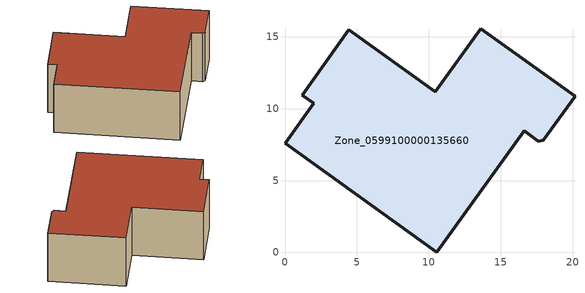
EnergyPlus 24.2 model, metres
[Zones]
Zone_0599100000135660
 floor ground (C_G): 16.65,8.45 10.56,0 0,7.6 1.99,10.36 1.2,10.92 4.45,15.5 10.45,11.19 13.6,15.57 20.17,10.85 17.96,7.82 17.63,7.74 z0
 wall outside (C_F): 10.56,0 16.65,8.45 17.63,7.74 17.96,7.82 20.17,10.85 13.6,15.57 10.45,11.19 4.45,15.5 1.2,10.92 1.99,10.36 0,7.6 10.56,0 z0:6.06
 roof outside (C_R): 17.63,7.74 17.96,7.82 20.17,10.85 13.6,15.57 10.45,11.19 4.45,15.5 1.2,10.92 1.99,10.36 0,7.6 10.56,0 16.65,8.45 z6.06
[BUILDING]
Pand.0599100000135660: North Axis=0; Terrain=City; Loads Convergence Tolerance Value=0.04; Temperature Convergence Tolerance Value=0.4; Solar Distribution=FullExterior; Maximum Number of Warmup Days=25; Minimum Number of Warmup Days=1
[Site:Location]
Rotterdam.The.Hague.AP_ZH_NLD Design_Conditions: Latitude=51.96; Longitude=4.45; Time Zone=1; Elevation=-4.5
[SITE:GROUNDTEMPERATURE:BUILDINGSURFACE]
18, 18, 18, 18, 18, 18, 18, 18, 18, 18, 18, 18
[MATERIAL] Thermal Absorptance=0.9; Solar Absorptance=0.7; Visible Absorptance=0.7
Name | Roughness | Thickness | Conductivity | Density | Specific Heat
G.D.1992-2005 | MediumSmooth | 0.15 | 0.06 | 540 | 1210
F.D.1992-2005 | Rough | 0.3 | 0.12 | 1920 | 840
R.D.1992-2005 | MediumRough | 0.2 | 0.08 | 1500 | 1000
[CONSTRUCTION]
C_G: G.D.1992-2005
C_F: F.D.1992-2005
C_R: R.D.1992-2005
[ZONE]
Zone_0599100000135660: Type=1; Multiplier=1; Ceiling Height=Autocalculate; Volume=Autocalculate; Floor Area=autocalculate; Part of Total Floor Area=Yes
[ZONEINFILTRATION:DESIGNFLOWRATE]
Infil_Zone_0599100000135660: Zone or ZoneList or Space or SpaceList=Zone_0599100000135660; Schedule=AlwaysOn; Design Flow Rate Calculation Method=Flow/Area; Flow Rate per Floor Area=0.0021; Constant Term Coefficient=1; Temperature Term Coefficient=0; Velocity Term Coefficient=0; Velocity Squared Term Coefficient=0
[HVACTEMPLATE:ZONE:IDEALLOADSAIRSYSTEM]
Zone_0599100000135660: Maximum Heating Supply Air Temperature=50; Minimum Cooling Supply Air Temperature=13; Maximum Heating Supply Air Humidity Ratio=0.0156; Minimum Cooling Supply Air Humidity Ratio=0.0077; Heating Limit=NoLimit; Cooling Limit=NoLimit; Dehumidification Control Type=ConstantSensibleHeatRatio; Cooling Sensible Heat Ratio=0.7; Dehumidification Setpoint=60; Humidification Control Type=None; Humidification Setpoint=30; Outdoor Air Method=None; Outdoor Air Flow Rate per Person=0.00944; Outdoor Air Flow Rate per Zone Floor Area=0; Outdoor Air Flow Rate per Zone=0; Demand Controlled Ventilation Type=None; Outdoor Air Economizer Type=NoEconomizer; Heat Recovery Type=None; Sensible Heat Recovery Effectiveness=0.7; Latent Heat Recovery Effectiveness=0.65
[ZONECONTROL:THERMOSTAT]
ThermostatControl_Zone_0599100000135660: Zone or ZoneList=Zone_0599100000135660; Control Type Schedule=DualSetpointControlType; Control 1=Thermostat_Zone_0599100000135660; Temperature Difference Between Cutout And Setpoint=0
[THERMOSTATSETPOINT:DUALSETPOINT]
Thermostat_Zone_0599100000135660: Heating Setpoint Temperature Schedule=HeatingSetpoint_Zone_0599100000135660; Cooling Setpoint Temperature Schedule=CoolingSetpoint_Zone_0599100000135660
[SCHEDULE:COMPACT]
HeatingSetpoint_Zone_0599100000135660: Through: 12/31, For: AllDays, Until: 24:00, 21
CoolingSetpoint_Zone_0599100000135660: Through: 12/31, For: AllDays, Until: 24:00, 24
DualSetpointControlType: Through: 12/31, For: AllDays, Until: 24:00, 4
AlwaysOn: Through: 12/31, For: AllDays, Until: 24:00, 1
